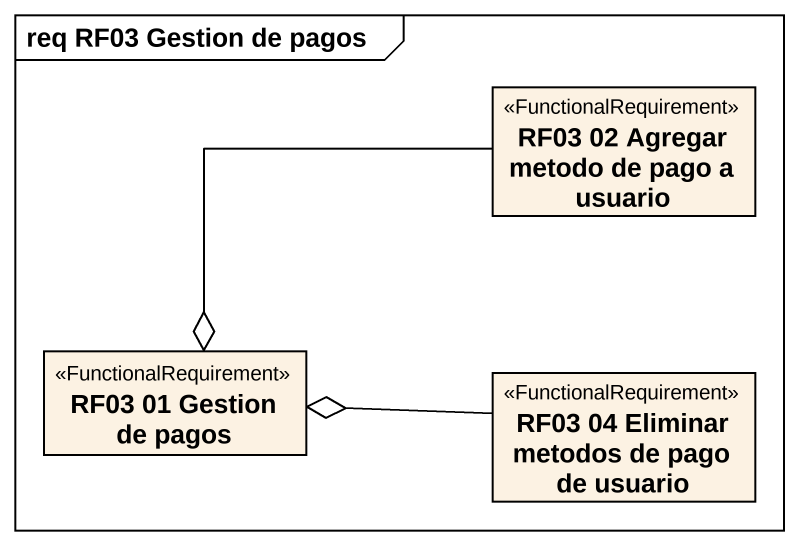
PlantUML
@startuml
mainframe req RF03 Gestion de pagos
hide circle
hide empty members
class "RF03 02 Agregar metodo de pago a usuario" as RF03_02_Agregar_metodo_de <<FunctionalRequirement>>
class "RF03 01 Gestion de pagos" as RF03_01_Gestion_de_pagos <<FunctionalRequirement>>
class "RF03 04 Eliminar metodos de pago de usuario" as RF03_04_Eliminar_metodos_de <<FunctionalRequirement>>
RF03_02_Agregar_metodo_de -left-o RF03_01_Gestion_de_pagos
RF03_04_Eliminar_metodos_de -left-o RF03_01_Gestion_de_pagos
@enduml
